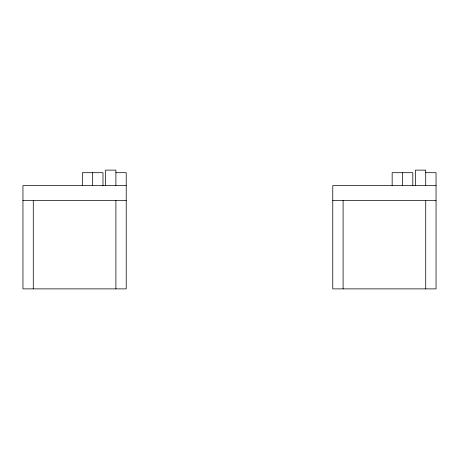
<?xml version="1.0" encoding="UTF-8"?>
<svg xmlns="http://www.w3.org/2000/svg" width="459" height="459" viewBox="0 0 459 459"><rect width="100%" height="100%" fill="white"/><g stroke="black" fill="none" stroke-linecap="round" stroke-linejoin="round"><path stroke-width="0.69" d="M115.897 172.699L126.225 172.699L126.225 288.883L22.95 288.883L22.95 185.608L126.225 185.608M425.722 172.699L436.05 172.699L436.05 288.883L332.775 288.883L332.775 185.608L436.05 185.608M22.95 200.359L126.225 200.359M332.775 200.359L436.05 200.359M425.722 185.608L425.722 170.117L415.395 170.117L415.395 185.608M425.722 200.411L425.722 288.883M412.813 185.608L412.813 172.699L392.158 172.699L392.158 185.608M402.486 172.699L402.486 185.608M343.102 200.411L343.102 288.883M115.897 185.608L115.897 170.117L105.57 170.117L105.57 185.608M115.897 200.411L115.897 288.883M102.988 185.608L102.988 172.699L82.333 172.699L82.333 185.608M92.661 172.699L92.661 185.608M33.277 200.411L33.277 288.883"/></g></svg>
